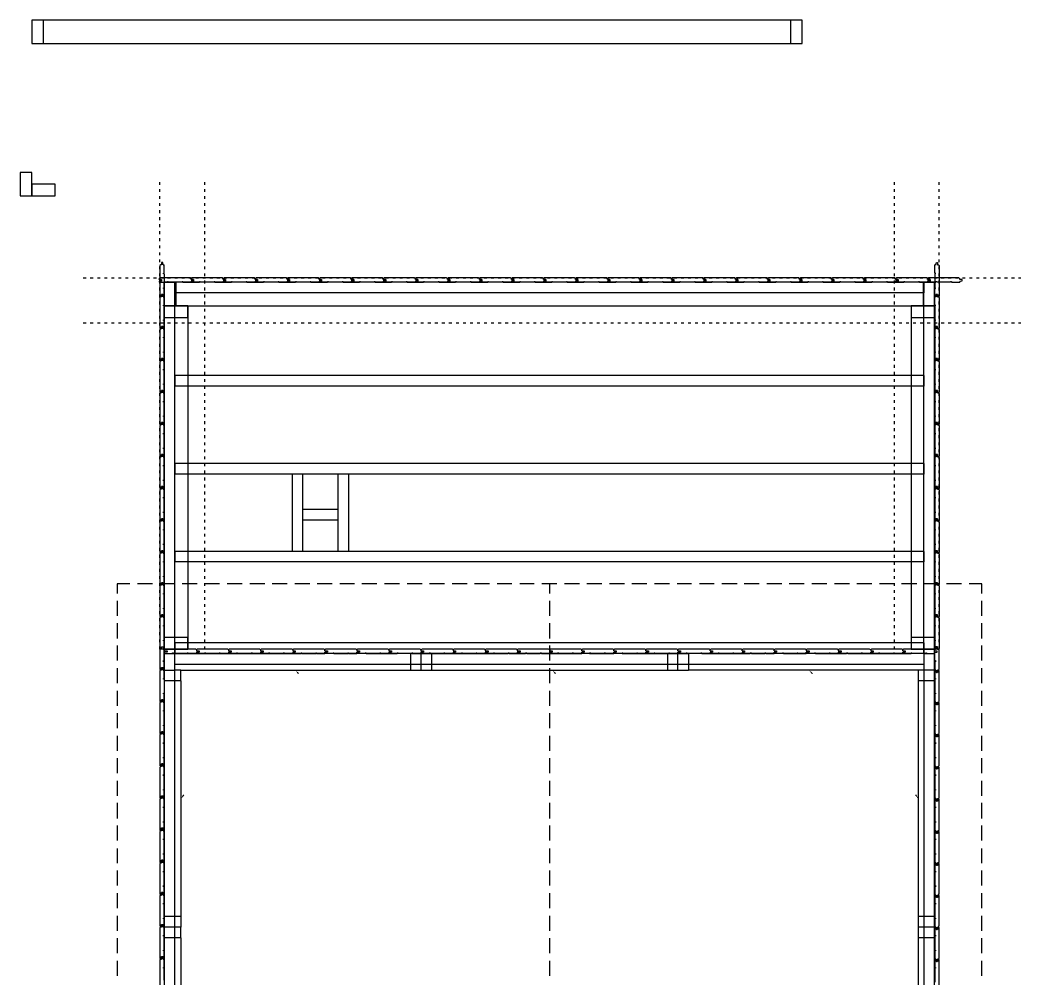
# Model space of a CAD drawing. Header units: millimetres. Extents: x -32864 to 44414, y -51818 to 3927.
# Drawn here: x -11250 to -6980, y -17239 to -13150 of the extents above; entities that cross this region are included whole.
import ezdxf

# ---------------------------------------------------------------- set-up
doc = ezdxf.new("R2010")
doc.units = ezdxf.units.MM
doc.header["$MEASUREMENT"] = 0
doc.linetypes.add('ACAD_ISO03W100', pattern=[30, 12, -18])
doc.layers.get('0').update_dxf_attribs({"true_color": 0xffffff})
for name, color, linetype, lineweight, true_color in [('elements', 4, 'Continuous', 25, 0x00ffff), ('Elements2', 54, 'Continuous', 25, 0x7f7f00), ('fundament', 5, 'Continuous', 25, 0x0000ff)]:
    doc.layers.add(name, color=color, linetype=linetype, lineweight=lineweight, true_color=true_color)

# ---------------------------------------------------------------- blocks, each defined once
blk = doc.blocks.new('UpperView')
at = {"layer": 'elements'}
for points in [[(770.6, 4714.8), (760.5, 4731.7), (775.7, 4718.2)], [(1866.7, 4714.8), (1856.6, 4731.7), (1871.8, 4718.2)], [(2962.8, 4714.8), (2951, 4731.7), (2967.8, 4718.2)], [(286.7, 4197.1), (271.5, 4183.7), (281.6, 4202.2)], [(3408, 4202.2), (3416.4, 4183.7), (3402.9, 4198.8)]]:
    blk.add_hatch(color=256, dxfattribs=at).paths.add_polyline_path(points)
for points in [[(54, 5099.3), (0, 5099.3), (0, 5058.8)], [(150.1, 5099.3), (86, 5099.3)], [(244.5, 5099.3), (182.1, 5099.3)], [(340.6, 5099.3), (276.5, 5099.3)], [(436.7, 5099.3), (372.7, 5099.3)], [(532.9, 5099.3), (468.8, 5099.3)], [(629, 5099.3), (564.9, 5099.3)], [(725.1, 5099.3), (661, 5099.3)], [(821.2, 5099.3), (757.1, 5099.3)], [(917.3, 5099.3), (853.3, 5099.3)], [(1011.8, 5099.3), (949.4, 5099.3)], [(1107.9, 5099.3), (1043.8, 5099.3)], [(1204, 5099.3), (1139.9, 5099.3)], [(1300.1, 5099.3), (1236, 5099.3)], [(1396.2, 5099.3), (1332.2, 5099.3)], [(1492.4, 5099.3), (1428.3, 5099.3)], [(1588.5, 5099.3), (1524.4, 5099.3)], [(1682.9, 5099.3), (1620.5, 5099.3)], [(1779, 5099.3), (1716.6, 5099.3)], [(1875.1, 5099.3), (1811.1, 5099.3)], [(1844.8, 5058.8), (1844.8, 5099.3)], [(1971.3, 5099.3), (1907.2, 5099.3)], [(2067.4, 5099.3), (2003.3, 5099.3)], [(2163.5, 5099.3), (2099.4, 5099.3)], [(2259.6, 5099.3), (2195.5, 5099.3)], [(2355.7, 5099.3), (2291.7, 5099.3)], [(2450.2, 5099.3), (2387.8, 5099.3)], [(2546.3, 5099.3), (2483.9, 5099.3)], [(2644.1, 5099.3), (2578.3, 5099.3)], [(2738.5, 5099.3), (2674.4, 5099.3)], [(2834.6, 5099.3), (2770.6, 5099.3)], [(2930.8, 5099.3), (2866.7, 5099.3)], [(3026.9, 5099.3), (2962.8, 5099.3)], [(3123, 5099.3), (3058.9, 5099.3)], [(3219.1, 5099.3), (3155, 5099.3)], [(3315.2, 5099.3), (3251.1, 5099.3)], [(3411.3, 5099.3), (3345.6, 5099.3)], [(3505.8, 5099.3), (3441.7, 5099.3)], [(3601.9, 5099.3), (3537.8, 5099.3)], [(3687.9, 5058.8), (3687.9, 5099.3), (3633.9, 5099.3)], [(0, 5026.8), (0, 4962.7)], [(1844.8, 4962.7), (1844.8, 5026.8)], [(3687.9, 4962.7), (3687.9, 5026.8)], [(0, 4932.4), (0, 4866.6)], [(1844.8, 4866.6), (1844.8, 4932.4)], [(3687.9, 4866.6), (3687.9, 4932.4)], [(0, 4836.2), (0, 4772.2)], [(1844.8, 4772.2), (1844.8, 4836.2)], [(3687.9, 4772.2), (3687.9, 4836.2)], [(200.7, 4817.7), (200.7, 4821.1), (182.1, 4821.1), (182.1, 4735.1), (185.5, 4731.7)], [(204, 4821.1), (200.7, 4817.7)], [(200.7, 4817.7), (200.7, 4772.2)], [(200.7, 4814.3), (212.5, 4814.3)], [(212.5, 4807.6), (200.7, 4807.6)], [(200.7, 4802.5), (239.5, 4802.5)], [(200.7, 4731.7), (200.7, 4802.5)], [(337.3, 4817.7), (333.9, 4821.1), (204, 4821.1)], [(212.5, 4814.3), (212.5, 4807.6)], [(236.1, 4802.5), (236.1, 4805.9), (239.5, 4805.9), (239.5, 4802.5), (246.2, 4802.5)], [(246.2, 4802.5), (337.3, 4802.5)], [(246.2, 4731.7), (246.2, 4802.5)], [(298.5, 4802.5), (298.5, 4805.9), (301.8, 4805.9), (301.8, 4802.5)], [(473.8, 4817.7), (470.5, 4821.1), (340.6, 4821.1), (337.3, 4817.7)], [(337.3, 4817.7), (337.3, 4814.3)], [(337.3, 4814.3), (349.1, 4814.3), (349.1, 4807.6), (337.3, 4807.6), (337.3, 4807.6), (347.4, 4807.6), (347.4, 4812.6), (337.3, 4814.3), (337.3, 4814.3)], [(337.3, 4807.6), (337.3, 4802.5), (372.7, 4802.5)], [(372.7, 4802.5), (372.7, 4805.9), (377.7, 4805.9), (377.7, 4802.5)], [(372.7, 4802.5), (438.4, 4802.5)], [(435.1, 4802.5), (435.1, 4805.9), (438.4, 4805.9), (438.4, 4802.5), (473.8, 4802.5)], [(610.4, 4817.7), (607.1, 4821.1), (477.2, 4821.1), (473.8, 4817.7)], [(473.8, 4817.7), (473.8, 4814.3)], [(473.8, 4814.3), (485.6, 4814.3), (485.6, 4807.6), (473.8, 4807.6), (473.8, 4807.6), (484, 4807.6), (484, 4812.6), (473.8, 4814.3), (473.8, 4814.3)], [(473.8, 4807.6), (473.8, 4802.5), (509.3, 4802.5)], [(509.3, 4802.5), (509.3, 4805.9), (512.6, 4805.9), (512.6, 4802.5)], [(509.3, 4802.5), (512.6, 4802.5), (519.4, 4802.5), (526.1, 4802.5), (531.2, 4802.5), (537.9, 4802.5), (544.7, 4802.5), (549.7, 4802.5), (556.5, 4802.5), (561.5, 4802.5), (568.3, 4802.5), (575, 4802.5), (580.1, 4802.5), (586.8, 4802.5), (593.6, 4802.5), (598.6, 4802.5), (605.4, 4802.5), (610.4, 4802.5), (617.2, 4802.5), (623.9, 4802.5), (629, 4802.5), (635.7, 4802.5), (642.5, 4802.5), (647.5, 4802.5), (654.3, 4802.5), (659.3, 4802.5), (666.1, 4802.5), (672.8, 4802.5), (677.9, 4802.5), (684.6, 4802.5), (691.4, 4802.5), (696.4, 4802.5), (703.2, 4802.5), (708.2, 4802.5), (713.3, 4802.5)], [(571.6, 4802.5), (571.6, 4805.9), (576.7, 4805.9), (576.7, 4802.5)], [(748.7, 4817.7), (745.3, 4821.1), (615.5, 4821.1), (610.4, 4817.7)], [(610.4, 4817.7), (610.4, 4814.3)], [(610.4, 4814.3), (622.2, 4814.3), (622.2, 4807.6), (610.4, 4807.6), (610.4, 4807.6), (622.2, 4807.6), (622.2, 4812.6), (610.4, 4814.3), (610.4, 4814.3)], [(610.4, 4807.6), (610.4, 4802.5)], [(645.8, 4802.5), (645.8, 4805.9), (650.9, 4805.9), (650.9, 4802.5)], [(708.2, 4802.5), (708.2, 4805.9), (713.3, 4805.9), (713.3, 4802.5), (748.7, 4802.5)], [(885.3, 4817.7), (881.9, 4821.1), (752.1, 4821.1), (748.7, 4817.7)], [(748.7, 4817.7), (748.7, 4814.3)], [(748.7, 4814.3), (758.8, 4814.3), (758.8, 4807.6), (748.7, 4807.6), (748.7, 4807.6), (758.8, 4807.6), (758.8, 4812.6), (748.7, 4814.3), (748.7, 4814.3)], [(748.7, 4807.6), (748.7, 4802.5), (784.1, 4802.5)], [(784.1, 4802.5), (784.1, 4805.9), (787.5, 4805.9), (787.5, 4802.5), (846.5, 4802.5)], [(787.5, 4802.5), (784.1, 4802.5)], [(846.5, 4802.5), (846.5, 4805.9), (849.9, 4805.9), (849.9, 4802.5), (885.3, 4802.5)], [(849.9, 4802.5), (846.5, 4802.5)], [(1021.9, 4817.7), (1018.5, 4821.1), (888.7, 4821.1), (885.3, 4817.7)], [(885.3, 4814.3), (885.3, 4817.7)], [(885.3, 4814.3), (897.1, 4814.3), (897.1, 4807.6), (885.3, 4807.6), (885.3, 4807.6), (895.4, 4807.6), (895.4, 4812.6), (885.3, 4814.3), (885.3, 4814.3)], [(920.7, 4802.5), (885.3, 4802.5), (885.3, 4807.6)], [(920.7, 4802.5), (920.7, 4805.9), (924.1, 4805.9), (924.1, 4802.5), (983.1, 4802.5)], [(924.1, 4802.5), (920.7, 4802.5)], [(983.1, 4802.5), (983.1, 4805.9), (986.5, 4805.9), (986.5, 4802.5), (1021.9, 4802.5)], [(986.5, 4802.5), (983.1, 4802.5)], [(1158.5, 4817.7), (1155.1, 4821.1), (1025.3, 4821.1), (1021.9, 4817.7)], [(1021.9, 4817.7), (1021.9, 4814.3)], [(1021.9, 4814.3), (1033.7, 4814.3), (1033.7, 4807.6), (1021.9, 4807.6), (1021.9, 4807.6), (1032, 4807.6), (1032, 4812.6), (1021.9, 4814.3), (1021.9, 4814.3)], [(1057.3, 4802.5), (1021.9, 4802.5), (1021.9, 4807.6)], [(1057.3, 4802.5), (1057.3, 4805.9), (1062.4, 4805.9), (1062.4, 4802.5), (1119.7, 4802.5)], [(1062.4, 4802.5), (1057.3, 4802.5)], [(1119.7, 4802.5), (1119.7, 4805.9), (1124.7, 4805.9), (1124.7, 4802.5)], [(1119.7, 4802.5), (1158.5, 4802.5)], [(1295.1, 4817.7), (1291.7, 4821.1), (1161.8, 4821.1), (1158.5, 4817.7)], [(1158.5, 4817.7), (1158.5, 4814.3)], [(1158.5, 4814.3), (1170.3, 4814.3), (1170.3, 4807.6), (1158.5, 4807.6), (1158.5, 4807.6), (1168.6, 4807.6), (1168.6, 4812.6), (1158.5, 4814.3), (1158.5, 4814.3)], [(1158.5, 4807.6), (1158.5, 4802.5), (1193.9, 4802.5)], [(1193.9, 4802.5), (1193.9, 4805.9), (1198.9, 4805.9), (1198.9, 4802.5)], [(1198.9, 4802.5), (1193.9, 4802.5)], [(1256.3, 4802.5), (1198.9, 4802.5)], [(1251.2, 4802.5), (1251.2, 4731.7), (1295.1, 4731.7)], [(1256.3, 4802.5), (1256.3, 4805.9), (1261.3, 4805.9), (1261.3, 4802.5)], [(1256.3, 4802.5), (1295.1, 4802.5)], [(1433.3, 4817.7), (1430, 4821.1), (1300.1, 4821.1), (1295.1, 4817.7)], [(1295.1, 4817.7), (1295.1, 4814.3)], [(1295.1, 4814.3), (1306.9, 4814.3), (1306.9, 4807.6), (1295.1, 4807.6), (1295.1, 4807.6), (1306.9, 4807.6), (1306.9, 4812.6), (1295.1, 4814.3), (1295.1, 4814.3)], [(1295.1, 4807.6), (1295.1, 4802.5)], [(1295.1, 4802.5), (1295.1, 4731.7), (1340.6, 4731.7)], [(1295.1, 4802.5), (1335.5, 4802.5)], [(1330.5, 4802.5), (1330.5, 4805.9), (1335.5, 4805.9), (1335.5, 4802.5), (1340.6, 4802.5)], [(1340.6, 4802.5), (1392.9, 4802.5), (1401.3, 4802.5), (1411.4, 4802.5), (1419.8, 4802.5), (1428.3, 4802.5), (1436.7, 4802.5), (1445.1, 4802.5), (1453.6, 4802.5), (1462, 4802.5), (1470.4, 4802.5), (1478.9, 4802.5), (1487.3, 4802.5), (1495.7, 4802.5), (1505.8, 4802.5), (1514.3, 4802.5), (1522.7, 4802.5), (1531.1, 4802.5), (1534.5, 4802.5)], [(1340.6, 4802.5), (1340.6, 4731.7), (2347.3, 4731.7)], [(1392.9, 4802.5), (1392.9, 4805.9), (1397.9, 4805.9), (1397.9, 4802.5)], [(1569.9, 4817.7), (1566.6, 4821.1), (1436.7, 4821.1), (1433.3, 4817.7)], [(1433.3, 4817.7), (1433.3, 4814.3)], [(1433.3, 4814.3), (1443.5, 4814.3), (1443.5, 4807.6), (1433.3, 4807.6), (1433.3, 4807.6), (1443.5, 4807.6), (1443.5, 4812.6), (1433.3, 4814.3), (1433.3, 4814.3)], [(1433.3, 4807.6), (1433.3, 4802.5)], [(1468.7, 4802.5), (1468.7, 4805.9), (1472.1, 4805.9), (1472.1, 4802.5)], [(1531.1, 4802.5), (1531.1, 4805.9), (1534.5, 4805.9), (1534.5, 4802.5), (1569.9, 4802.5)], [(1706.5, 4817.7), (1703.1, 4821.1), (1573.3, 4821.1), (1569.9, 4817.7)], [(1569.9, 4817.7), (1569.9, 4814.3)], [(1569.9, 4814.3), (1581.7, 4814.3), (1581.7, 4807.6), (1569.9, 4807.6), (1569.9, 4807.6), (1580, 4807.6), (1580, 4812.6), (1569.9, 4814.3), (1569.9, 4814.3)], [(1569.9, 4807.6), (1569.9, 4802.5)], [(1569.9, 4802.5), (1608.7, 4802.5)], [(1605.3, 4802.5), (1605.3, 4805.9), (1608.7, 4805.9), (1608.7, 4802.5), (1667.7, 4802.5)], [(1667.7, 4802.5), (1667.7, 4805.9), (1671.1, 4805.9), (1671.1, 4802.5), (1706.5, 4802.5)], [(1671.1, 4802.5), (1667.7, 4802.5)], [(1844.8, 4817.7), (1839.7, 4821.1), (1709.9, 4821.1), (1706.5, 4817.7)], [(1706.5, 4817.7), (1706.5, 4814.3)], [(1706.5, 4814.3), (1718.3, 4814.3), (1718.3, 4807.6), (1706.5, 4807.6), (1706.5, 4807.6), (1716.6, 4807.6), (1716.6, 4812.6), (1706.5, 4814.3), (1706.5, 4814.3)], [(1706.5, 4807.6), (1706.5, 4802.5), (1741.9, 4802.5)], [(1741.9, 4802.5), (1741.9, 4805.9), (1747, 4805.9), (1747, 4802.5), (1804.3, 4802.5)], [(1747, 4802.5), (1741.9, 4802.5)], [(1804.3, 4802.5), (1804.3, 4805.9), (1809.4, 4805.9), (1809.4, 4802.5), (1844.8, 4802.5)], [(1809.4, 4802.5), (1804.3, 4802.5)], [(1981.4, 4814.3), (1981.4, 4817.7), (1978, 4821.1), (1848.2, 4821.1), (1844.8, 4817.7)], [(1844.8, 4817.7), (1844.8, 4814.3)], [(1844.8, 4814.3), (1854.9, 4814.3), (1854.9, 4807.6), (1844.8, 4807.6), (1844.8, 4807.6), (1853.2, 4807.6), (1853.2, 4812.6), (1844.8, 4814.3), (1844.8, 4814.3)], [(1844.8, 4807.6), (1844.8, 4802.5)], [(1844.8, 4802.5), (1946, 4802.5)], [(1878.5, 4802.5), (1878.5, 4805.9), (1883.6, 4805.9), (1883.6, 4802.5)], [(1940.9, 4802.5), (1940.9, 4805.9), (1946, 4805.9), (1946, 4802.5), (1981.4, 4802.5)], [(2118, 4817.7), (2114.6, 4821.1), (1984.7, 4821.1), (1981.4, 4817.7)], [(1981.4, 4814.3), (1991.5, 4814.3), (1991.5, 4807.6), (1981.4, 4807.6), (1981.4, 4807.6), (1991.5, 4807.6), (1991.5, 4812.6), (1981.4, 4814.3), (1981.4, 4814.3)], [(2015.1, 4802.5), (1981.4, 4802.5), (1981.4, 4807.6)], [(2015.1, 4802.5), (2015.1, 4805.9), (2020.2, 4805.9), (2020.2, 4802.5)], [(2015.1, 4802.5), (2082.6, 4802.5)], [(2077.5, 4802.5), (2077.5, 4805.9), (2082.6, 4805.9), (2082.6, 4802.5), (2118, 4802.5)], [(2254.6, 4817.7), (2251.2, 4821.1), (2121.3, 4821.1), (2118, 4817.7)], [(2118, 4814.3), (2118, 4817.7)], [(2118, 4814.3), (2128.1, 4814.3), (2128.1, 4807.6), (2118, 4807.6), (2118, 4807.6), (2128.1, 4807.6), (2128.1, 4812.6), (2118, 4814.3), (2118, 4814.3)], [(2153.4, 4802.5), (2118, 4802.5), (2118, 4807.6)], [(2153.4, 4802.5), (2153.4, 4805.9), (2156.7, 4805.9), (2156.7, 4802.5)], [(2153.4, 4802.5), (2293.3, 4802.5)], [(2215.8, 4802.5), (2215.8, 4805.9), (2219.1, 4805.9), (2219.1, 4802.5)], [(2391.1, 4817.7), (2387.8, 4821.1), (2257.9, 4821.1), (2254.6, 4817.7)], [(2254.6, 4814.3), (2266.4, 4814.3), (2266.4, 4807.6), (2254.6, 4807.6), (2254.6, 4807.6), (2264.7, 4807.6), (2264.7, 4812.6), (2254.6, 4814.3), (2254.6, 4817.7)], [(2254.6, 4802.5), (2254.6, 4807.6)], [(2290, 4802.5), (2290, 4805.9), (2293.3, 4805.9), (2293.3, 4802.5), (2347.3, 4802.5)], [(2347.3, 4802.5), (2347.3, 4731.7), (2391.1, 4731.7)], [(2347.3, 4802.5), (2391.1, 4802.5)], [(2352.4, 4802.5), (2352.4, 4805.9), (2355.7, 4805.9), (2355.7, 4802.5)], [(2529.4, 4814.3), (2529.4, 4817.7), (2524.4, 4821.1), (2394.5, 4821.1), (2391.1, 4817.7)], [(2391.1, 4814.3), (2391.1, 4817.7)], [(2391.1, 4814.3), (2402.9, 4814.3), (2402.9, 4807.6), (2391.1, 4807.6), (2391.1, 4807.6), (2401.3, 4807.6), (2401.3, 4812.6), (2391.1, 4814.3), (2391.1, 4814.3)], [(2391.1, 4802.5), (2391.1, 4807.6)], [(2391.1, 4731.7), (2391.1, 4802.5), (2436.7, 4802.5)], [(2426.6, 4802.5), (2426.6, 4805.9), (2431.6, 4805.9), (2431.6, 4802.5)], [(2488.9, 4802.5), (2436.7, 4802.5)], [(2436.7, 4802.5), (2436.7, 4731.7)], [(2488.9, 4805.9), (2494, 4805.9), (2494, 4802.5), (2488.9, 4802.5), (2488.9, 4805.9)], [(2494, 4802.5), (2666, 4802.5)], [(2666, 4817.7), (2662.6, 4821.1), (2532.8, 4821.1), (2529.4, 4817.7)], [(2529.4, 4814.3), (2539.5, 4814.3), (2539.5, 4807.6), (2529.4, 4807.6), (2529.4, 4807.6), (2537.8, 4807.6), (2537.8, 4812.6), (2529.4, 4814.3), (2529.4, 4814.3)], [(2529.4, 4807.6), (2529.4, 4802.5)], [(2563.1, 4802.5), (2563.1, 4805.9), (2568.2, 4805.9), (2568.2, 4802.5)], [(2625.5, 4802.5), (2625.5, 4805.9), (2630.6, 4805.9), (2630.6, 4802.5)], [(2802.6, 4814.3), (2802.6, 4817.7), (2799.2, 4821.1), (2669.4, 4821.1), (2666, 4817.7)], [(2666, 4814.3), (2676.1, 4814.3), (2676.1, 4807.6), (2666, 4807.6), (2666, 4807.6), (2676.1, 4807.6), (2676.1, 4812.6), (2666, 4814.3), (2666, 4817.7)], [(2666, 4807.6), (2666, 4802.5), (2699.7, 4802.5)], [(2699.7, 4802.5), (2699.7, 4805.9), (2704.8, 4805.9), (2704.8, 4802.5), (2762.1, 4802.5)], [(2704.8, 4802.5), (2699.7, 4802.5)], [(2762.1, 4802.5), (2762.1, 4805.9), (2767.2, 4805.9), (2767.2, 4802.5), (2802.6, 4802.5)], [(2767.2, 4802.5), (2762.1, 4802.5)], [(2939.2, 4817.7), (2935.8, 4821.1), (2806, 4821.1), (2802.6, 4817.7)], [(2802.6, 4814.3), (2812.7, 4814.3), (2812.7, 4807.6), (2802.6, 4807.6), (2802.6, 4807.6), (2812.7, 4807.6), (2812.7, 4812.6), (2802.6, 4814.3), (2802.6, 4814.3)], [(2838, 4802.5), (2802.6, 4802.5), (2802.6, 4807.6)], [(2838, 4802.5), (2838, 4805.9), (2841.4, 4805.9), (2841.4, 4802.5), (2900.4, 4802.5)], [(2841.4, 4802.5), (2838, 4802.5)], [(2900.4, 4802.5), (2900.4, 4805.9), (2903.8, 4805.9), (2903.8, 4802.5)], [(2900.4, 4802.5), (2939.2, 4802.5)], [(3075.8, 4817.7), (3072.4, 4821.1), (2942.6, 4821.1), (2939.2, 4817.7)], [(2939.2, 4817.7), (2939.2, 4814.3)], [(2939.2, 4814.3), (2951, 4814.3), (2951, 4807.6), (2939.2, 4807.6), (2939.2, 4807.6), (2949.3, 4807.6), (2949.3, 4812.6), (2939.2, 4814.3), (2939.2, 4814.3)], [(2974.6, 4802.5), (2939.2, 4802.5), (2939.2, 4807.6)], [(2974.6, 4802.5), (2974.6, 4805.9), (2978, 4805.9), (2978, 4802.5), (3037, 4802.5)], [(2978, 4802.5), (2974.6, 4802.5)], [(3037, 4802.5), (3037, 4805.9), (3040.4, 4805.9), (3040.4, 4802.5)], [(3037, 4802.5), (3075.8, 4802.5)], [(3214, 4817.7), (3209, 4821.1), (3079.1, 4821.1), (3075.8, 4817.7)], [(3075.8, 4817.7), (3075.8, 4814.3)], [(3075.8, 4814.3), (3087.6, 4814.3), (3087.6, 4807.6), (3075.8, 4807.6), (3075.8, 4807.6), (3085.9, 4807.6), (3085.9, 4812.6), (3075.8, 4814.3), (3075.8, 4814.3)], [(3075.8, 4807.6), (3075.8, 4802.5), (3111.2, 4802.5)], [(3111.2, 4802.5), (3111.2, 4805.9), (3116.2, 4805.9), (3116.2, 4802.5), (3173.6, 4802.5)], [(3116.2, 4802.5), (3111.2, 4802.5)], [(3173.6, 4802.5), (3173.6, 4805.9), (3178.6, 4805.9), (3178.6, 4802.5)], [(3173.6, 4802.5), (3178.6, 4802.5), (3183.7, 4802.5), (3188.8, 4802.5), (3193.8, 4802.5), (3198.9, 4802.5), (3205.6, 4802.5), (3210.7, 4802.5), (3215.7, 4802.5), (3220.8, 4802.5), (3225.8, 4802.5), (3232.6, 4802.5), (3237.7, 4802.5), (3242.7, 4802.5), (3247.8, 4802.5), (3252.8, 4802.5), (3259.6, 4802.5), (3264.6, 4802.5), (3269.7, 4802.5), (3274.8, 4802.5), (3279.8, 4802.5), (3286.6, 4802.5), (3291.6, 4802.5), (3296.7, 4802.5), (3301.7, 4802.5), (3306.8, 4802.5), (3313.5, 4802.5), (3318.6, 4802.5), (3323.7, 4802.5), (3328.7, 4802.5), (3333.8, 4802.5), (3340.5, 4802.5), (3345.6, 4802.5), (3350.6, 4802.5), (3386, 4802.5)], [(3350.6, 4817.7), (3347.3, 4821.1), (3217.4, 4821.1), (3214, 4817.7)], [(3214, 4817.7), (3214, 4814.3)], [(3214, 4814.3), (3224.2, 4814.3), (3224.2, 4807.6), (3214, 4807.6), (3214, 4807.6), (3222.5, 4807.6), (3222.5, 4812.6), (3214, 4814.3), (3214, 4814.3)], [(3214, 4802.5), (3214, 4807.6)], [(3247.8, 4802.5), (3247.8, 4805.9), (3252.8, 4805.9), (3252.8, 4802.5)], [(3311.8, 4802.5), (3311.8, 4805.9), (3315.2, 4805.9), (3315.2, 4802.5)], [(3487.2, 4817.7), (3483.8, 4821.1), (3354, 4821.1), (3350.6, 4817.7)], [(3350.6, 4814.3), (3350.6, 4817.7)], [(3350.6, 4814.3), (3360.8, 4814.3), (3360.8, 4807.6), (3350.6, 4807.6), (3350.6, 4807.6), (3360.8, 4807.6), (3360.8, 4812.6), (3350.6, 4814.3), (3350.6, 4814.3)], [(3350.6, 4802.5), (3350.6, 4807.6)], [(3386, 4805.9), (3389.4, 4805.9), (3389.4, 4802.5), (3386, 4802.5), (3386, 4805.9)], [(3448.4, 4802.5), (3389.4, 4802.5)], [(3441.7, 4731.7), (3441.7, 4802.5)], [(3448.4, 4802.5), (3448.4, 4805.9), (3451.8, 4805.9), (3451.8, 4802.5), (3487.2, 4802.5)], [(3451.8, 4802.5), (3448.4, 4802.5)], [(3502.4, 4731.7), (3505.8, 4735.1), (3505.8, 4821.1), (3487.2, 4821.1), (3487.2, 4817.7)], [(3487.2, 4772.2), (3487.2, 4817.7)], [(3487.2, 4807.6), (3497.3, 4807.6), (3497.3, 4812.6), (3487.2, 4814.3)], [(0, 4740.1), (0, 4676)], [(188.9, 4731.7), (188.9, 4743.5), (195.6, 4743.5), (195.6, 4731.7)], [(195.6, 4731.7), (193.9, 4741.8), (188.9, 4741.8), (188.9, 4731.7), (188.9, 4731.7)], [(200.7, 4767.1), (197.3, 4767.1), (197.3, 4772.2), (200.7, 4772.2)], [(200.7, 4731.7), (200.7, 4767.1)], [(1844.8, 4676), (1844.8, 4740.1)], [(3487.2, 4772.2), (3490.6, 4772.2), (3490.6, 4767.1), (3487.2, 4767.1)], [(3487.2, 4767.1), (3487.2, 4772.2)], [(3487.2, 4767.1), (3487.2, 4731.7)], [(3687.9, 4676), (3687.9, 4740.1)], [(185.5, 4731.7), (182.1, 4728.3), (182.1, 4598.5), (185.5, 4595.1), (182.1, 4591.7), (182.1, 4461.9), (185.5, 4458.5), (182.1, 4455.1), (182.1, 4325.3), (185.5, 4320.2), (182.1, 4316.9), (182.1, 4187), (185.5, 4183.7), (182.1, 4180.3), (182.1, 4050.4), (185.5, 4047.1), (182.1, 4043.7), (182.1, 3913.9), (185.5, 3910.5), (182.1, 3907.1), (182.1, 3777.3), (185.5, 3772.2), (182.1, 3770.5), (182.1, 3640.7), (185.5, 3635.6)], [(188.9, 4731.7), (185.5, 4731.7)], [(195.6, 4731.7), (200.7, 4731.7)], [(200.7, 4696.3), (200.7, 4731.7)], [(200.7, 4731.7), (246.2, 4731.7)], [(271.5, 4731.7), (246.2, 4731.7)], [(271.5, 4686.2), (271.5, 4731.7)], [(271.5, 4731.7), (1251.2, 4731.7)], [(2391.1, 4731.7), (2436.7, 4731.7)], [(3441.7, 4731.7), (2436.7, 4731.7)], [(3416.4, 4731.7), (3416.4, 4686.2)], [(3487.2, 4731.7), (3441.7, 4731.7)], [(3492.3, 4731.7), (3487.2, 4731.7)], [(3487.2, 4731.7), (3487.2, 4692.9)], [(3492.3, 4731.7), (3492.3, 4731.7), (3494, 4721.6), (3497.3, 4721.6), (3499, 4731.7)], [(3499, 4731.7), (3499, 4721.6), (3494, 4721.6), (3492.3, 4731.7)], [(3502.4, 4731.7), (3499, 4731.7)], [(3502.4, 3635.6), (3505.8, 3640.7), (3505.8, 3770.5), (3502.4, 3772.2), (3505.8, 3777.3), (3505.8, 3907.1), (3502.4, 3910.5), (3505.8, 3913.9), (3505.8, 4043.7), (3502.4, 4047.1), (3505.8, 4050.4), (3505.8, 4180.3), (3502.4, 4183.7), (3505.8, 4187), (3505.8, 4316.9), (3502.4, 4320.2), (3505.8, 4325.3), (3505.8, 4455.1), (3502.4, 4458.5), (3505.8, 4461.9), (3505.8, 4591.7), (3502.4, 4595.1), (3505.8, 4598.5), (3505.8, 4728.3), (3502.4, 4731.7)], [(200.7, 4692.9), (197.3, 4692.9), (197.3, 4696.3), (200.7, 4696.3)], [(200.7, 4696.3), (200.7, 4692.9)], [(200.7, 4692.9), (200.7, 4633.9)], [(271.5, 4686.2), (200.7, 4686.2)], [(271.5, 4686.2), (271.5, 3635.6)], [(3487.2, 4686.2), (3416.4, 4686.2), (3416.4, 3681.1)], [(3487.2, 4696.3), (3490.6, 4696.3), (3490.6, 4692.9), (3487.2, 4692.9)], [(3487.2, 4692.9), (3487.2, 4686.2), (3487.2, 4672.7), (3487.2, 4659.2), (3487.2, 4645.7), (3487.2, 4632.2), (3487.2, 4618.7), (3487.2, 4605.2), (3487.2, 4590), (3487.2, 4576.6), (3487.2, 4563.1), (3487.2, 4549.6), (3487.2, 4536.1), (3487.2, 4522.6), (3487.2, 4509.1), (3487.2, 4495.6), (3487.2, 4482.1), (3487.2, 4468.6), (3487.2, 4453.5), (3487.2, 4440), (3487.2, 4426.5), (3487.2, 4413), (3487.2, 4399.5), (3487.2, 4386), (3487.2, 4372.5), (3487.2, 4359), (3487.2, 4345.5), (3487.2, 4332), (3487.2, 4316.9), (3487.2, 4303.4), (3487.2, 4289.9), (3487.2, 4276.4), (3487.2, 4262.9), (3487.2, 4249.4), (3487.2, 4235.9), (3487.2, 4222.4), (3487.2, 4208.9), (3487.2, 4195.5), (3487.2, 4180.3), (3487.2, 4166.8), (3487.2, 4153.3), (3487.2, 4139.8), (3487.2, 4126.3), (3487.2, 4112.8), (3487.2, 4099.3), (3487.2, 4085.9), (3487.2, 4072.4), (3487.2, 4058.9), (3487.2, 4043.7), (3487.2, 4030.2), (3487.2, 4016.7), (3487.2, 4003.2), (3487.2, 3989.7), (3487.2, 3976.2), (3487.2, 3962.8), (3487.2, 3949.3), (3487.2, 3935.8), (3487.2, 3922.3), (3487.2, 3907.1), (3487.2, 3893.6), (3487.2, 3880.1), (3487.2, 3866.6), (3487.2, 3853.1), (3487.2, 3839.7), (3487.2, 3826.2), (3487.2, 3812.7), (3487.2, 3807.6)], [(0, 4644), (0, 4579.9)], [(200.7, 4630.5), (197.3, 4630.5), (197.3, 4633.9), (200.7, 4633.9)], [(200.7, 4556.3), (200.7, 4633.9)], [(1844.8, 4579.9), (1844.8, 4644)], [(3487.2, 4633.9), (3490.6, 4633.9), (3490.6, 4630.5), (3487.2, 4630.5)], [(3687.9, 4579.9), (3687.9, 4644)], [(188.9, 4595.1), (185.5, 4595.1)], [(195.6, 4595.1), (193.9, 4605.2), (188.9, 4605.2), (188.9, 4595.1), (188.9, 4595.1)], [(188.9, 4595.1), (188.9, 4605.2), (195.6, 4605.2), (195.6, 4595.1)], [(195.6, 4595.1), (200.7, 4595.1)], [(3492.3, 4595.1), (3487.2, 4595.1)], [(3492.3, 4595.1), (3492.3, 4595.1), (3494, 4585), (3497.3, 4585), (3499, 4595.1)], [(3499, 4595.1), (3499, 4583.3), (3494, 4583.3), (3492.3, 4595.1)], [(3499, 4595.1), (3502.4, 4595.1)], [(0, 4547.9), (0, 4483.8)], [(200.7, 4556.3), (197.3, 4556.3), (197.3, 4559.7), (200.7, 4559.7)], [(200.7, 4497.3), (200.7, 4556.3)], [(1844.8, 4483.8), (1844.8, 4547.9)], [(3487.2, 4559.7), (3490.6, 4559.7), (3490.6, 4556.3), (3487.2, 4556.3)], [(3687.9, 4483.8), (3687.9, 4547.9)], [(200.7, 4493.9), (197.3, 4493.9), (197.3, 4497.3), (200.7, 4497.3)], [(200.7, 4418), (200.7, 4497.3)], [(3487.2, 4497.3), (3490.6, 4497.3), (3490.6, 4493.9), (3487.2, 4493.9)], [(0, 4451.8), (0, 4387.7)], [(188.9, 4458.5), (185.5, 4458.5)], [(195.6, 4458.5), (193.9, 4468.6), (188.9, 4468.6), (188.9, 4458.5), (188.9, 4458.5)], [(188.9, 4458.5), (188.9, 4468.6), (195.6, 4468.6), (195.6, 4458.5)], [(195.6, 4458.5), (200.7, 4458.5)], [(1844.8, 4387.7), (1844.8, 4451.8)], [(3492.3, 4458.5), (3487.2, 4458.5)], [(3492.3, 4458.5), (3492.3, 4458.5), (3494, 4448.4), (3497.3, 4448.4), (3499, 4458.5)], [(3499, 4458.5), (3499, 4446.7), (3494, 4446.7), (3492.3, 4458.5)], [(3499, 4458.5), (3502.4, 4458.5)], [(3687.9, 4387.7), (3687.9, 4451.8)], [(200.7, 4418), (197.3, 4418), (197.3, 4423.1), (200.7, 4423.1)], [(200.7, 4360.7), (200.7, 4418)], [(3487.2, 4423.1), (3490.6, 4423.1), (3490.6, 4418), (3487.2, 4418)], [(0, 4355.7), (0, 4291.6)], [(200.7, 4355.7), (197.3, 4355.7), (197.3, 4360.7), (200.7, 4360.7)], [(200.7, 4281.5), (200.7, 4360.7)], [(1844.8, 4291.6), (1844.8, 4355.7)], [(3487.2, 4360.7), (3490.6, 4360.7), (3490.6, 4355.7), (3487.2, 4355.7)], [(3687.9, 4291.6), (3687.9, 4355.7)], [(188.9, 4320.2), (185.5, 4320.2)], [(195.6, 4320.2), (193.9, 4332), (188.9, 4332), (188.9, 4320.2), (188.9, 4320.2)], [(188.9, 4320.2), (188.9, 4332), (195.6, 4332), (195.6, 4320.2)], [(195.6, 4320.2), (200.7, 4320.2)], [(3492.3, 4320.2), (3487.2, 4320.2)], [(3492.3, 4320.2), (3492.3, 4320.2), (3494, 4310.1), (3497.3, 4310.1), (3499, 4320.2)], [(3499, 4320.2), (3499, 4310.1), (3494, 4310.1), (3492.3, 4320.2)], [(3499, 4320.2), (3502.4, 4320.2)], [(200.7, 4281.5), (197.3, 4281.5), (197.3, 4286.5), (200.7, 4286.5)], [(200.7, 4222.4), (200.7, 4281.5)], [(3487.2, 4286.5), (3490.6, 4286.5), (3490.6, 4281.5), (3487.2, 4281.5)], [(0, 4259.5), (0, 4195.5)], [(1844.8, 4195.5), (1844.8, 4259.5)], [(3687.9, 4195.5), (3687.9, 4259.5)], [(188.9, 4183.7), (188.9, 4195.5), (195.6, 4195.5), (195.6, 4183.7)], [(195.6, 4183.7), (193.9, 4193.8), (188.9, 4193.8), (188.9, 4183.7), (188.9, 4183.7)], [(200.7, 4219.1), (197.3, 4219.1), (197.3, 4222.4), (200.7, 4222.4)], [(200.7, 4144.9), (200.7, 4222.4)], [(3487.2, 4222.4), (3490.6, 4222.4), (3490.6, 4219.1), (3487.2, 4219.1)], [(0, 4165.1), (0, 4099.3)], [(188.9, 4183.7), (185.5, 4183.7)], [(195.6, 4183.7), (200.7, 4183.7)], [(200.7, 4144.9), (197.3, 4144.9), (197.3, 4148.2), (200.7, 4148.2)], [(200.7, 4085.9), (200.7, 4144.9)], [(1844.8, 4099.3), (1844.8, 4165.1)], [(3492.3, 4183.7), (3487.2, 4183.7)], [(3487.2, 4148.2), (3490.6, 4148.2), (3490.6, 4144.9), (3487.2, 4144.9)], [(3492.3, 4183.7), (3492.3, 4183.7), (3494, 4173.5), (3497.3, 4173.5), (3499, 4183.7)], [(3499, 4183.7), (3499, 4173.5), (3494, 4173.5), (3492.3, 4183.7)], [(3499, 4183.7), (3502.4, 4183.7)], [(3687.9, 4099.3), (3687.9, 4165.1)], [(0, 4069), (0, 4004.9)], [(188.9, 4047.1), (188.9, 4058.9), (195.6, 4058.9), (195.6, 4047.1)], [(195.6, 4047.1), (193.9, 4057.2), (188.9, 4057.2), (188.9, 4047.1), (188.9, 4047.1)], [(200.7, 4082.5), (197.3, 4082.5), (197.3, 4085.9), (200.7, 4085.9)], [(200.7, 3681.1), (200.7, 3733.4), (200.7, 3740.2), (200.7, 3745.2), (200.7, 3750.3), (200.7, 3755.3), (200.7, 3760.4), (200.7, 3767.1), (200.7, 3772.2), (200.7, 3777.3), (200.7, 3782.3), (200.7, 3789.1), (200.7, 3794.1), (200.7, 3799.2), (200.7, 3804.2), (200.7, 3811), (200.7, 3816), (200.7, 3821.1), (200.7, 3826.2), (200.7, 3831.2), (200.7, 3838), (200.7, 3843), (200.7, 3848.1), (200.7, 3853.1), (200.7, 3859.9), (200.7, 3864.9), (200.7, 3870), (200.7, 3875.1), (200.7, 3881.8), (200.7, 3886.9), (200.7, 3891.9), (200.7, 3897), (200.7, 3902), (200.7, 3908.8), (200.7, 3913.9), (200.7, 3918.9), (200.7, 3924), (200.7, 3930.7), (200.7, 3935.8), (200.7, 3940.8), (200.7, 3945.9), (200.7, 3950.9), (200.7, 3957.7), (200.7, 3962.8), (200.7, 3967.8), (200.7, 3972.9), (200.7, 3979.6), (200.7, 3984.7), (200.7, 3989.7), (200.7, 3994.8), (200.7, 4001.5), (200.7, 4006.6), (200.7, 4011.7), (200.7, 4016.7), (200.7, 4021.8), (200.7, 4028.5), (200.7, 4033.6), (200.7, 4038.6), (200.7, 4043.7), (200.7, 4050.4), (200.7, 4055.5), (200.7, 4060.6), (200.7, 4065.6), (200.7, 4072.4), (200.7, 4077.4), (200.7, 4082.5), (200.7, 4085.9)], [(1844.8, 4004.9), (1844.8, 4069)], [(3487.2, 4085.9), (3490.6, 4085.9), (3490.6, 4082.5), (3487.2, 4082.5)], [(3687.9, 4004.9), (3687.9, 4069)], [(188.9, 4047.1), (185.5, 4047.1)], [(195.6, 4047.1), (200.7, 4047.1)], [(3492.3, 4047.1), (3487.2, 4047.1)], [(3492.3, 4047.1), (3492.3, 4047.1), (3494, 4036.9), (3497.3, 4036.9), (3499, 4047.1)], [(3499, 4047.1), (3499, 4035.3), (3494, 4035.3), (3492.3, 4047.1)], [(3499, 4047.1), (3502.4, 4047.1)], [(0, 3971.2), (0, 3908.8)], [(200.7, 4008.3), (197.3, 4008.3), (197.3, 4011.7), (200.7, 4011.7)], [(1844.8, 3908.8), (1844.8, 3971.2)], [(3487.2, 4011.7), (3490.6, 4011.7), (3490.6, 4008.3), (3487.2, 4008.3)], [(3687.9, 3908.8), (3687.9, 3971.2)], [(200.7, 3945.9), (197.3, 3945.9), (197.3, 3949.3), (200.7, 3949.3)], [(3487.2, 3949.3), (3490.6, 3949.3), (3490.6, 3945.9), (3487.2, 3945.9)], [(185.5, 3910.5), (188.9, 3910.5)], [(195.6, 3910.5), (193.9, 3920.6), (188.9, 3920.6), (188.9, 3910.5), (188.9, 3910.5)], [(188.9, 3910.5), (188.9, 3920.6), (195.6, 3920.6), (195.6, 3910.5)], [(200.7, 3910.5), (195.6, 3910.5)], [(3492.3, 3910.5), (3487.2, 3910.5)], [(3492.3, 3910.5), (3492.3, 3910.5), (3494, 3900.4), (3497.3, 3900.4), (3499, 3910.5)], [(3499, 3910.5), (3499, 3898.7), (3494, 3898.7), (3492.3, 3910.5)], [(3502.4, 3910.5), (3499, 3910.5)], [(0, 3876.8), (0, 3812.7)], [(200.7, 3870), (197.3, 3870), (197.3, 3875.1), (200.7, 3875.1)], [(1844.8, 3812.7), (1844.8, 3876.8)], [(3487.2, 3875.1), (3490.6, 3875.1), (3490.6, 3870), (3487.2, 3870)], [(3687.9, 3812.7), (3687.9, 3876.8)], [(200.7, 3807.6), (197.3, 3807.6), (197.3, 3812.7), (200.7, 3812.7)], [(3487.2, 3812.7), (3490.6, 3812.7), (3490.6, 3807.6), (3487.2, 3807.6)], [(3487.2, 3807.6), (3487.2, 3772.2)], [(0, 3780.6), (0, 3716.6)], [(185.5, 3772.2), (188.9, 3772.2)], [(195.6, 3772.2), (193.9, 3784), (188.9, 3784), (188.9, 3772.2), (188.9, 3772.2)], [(188.9, 3772.2), (188.9, 3784), (195.6, 3784), (195.6, 3772.2)], [(195.6, 3772.2), (200.7, 3772.2)], [(1844.8, 3716.6), (1844.8, 3780.6)], [(3492.3, 3772.2), (3487.2, 3772.2)], [(3487.2, 3772.2), (3487.2, 3738.5)], [(3492.3, 3772.2), (3492.3, 3772.2), (3494, 3763.8), (3497.3, 3763.8), (3499, 3772.2)], [(3499, 3772.2), (3499, 3762.1), (3494, 3762.1), (3492.3, 3772.2)], [(3499, 3772.2), (3502.4, 3772.2)], [(3687.9, 3716.6), (3687.9, 3780.6)], [(200.7, 3733.4), (197.3, 3733.4), (197.3, 3738.5), (200.7, 3738.5)], [(3487.2, 3738.5), (3490.6, 3738.5), (3490.6, 3733.4), (3487.2, 3733.4)], [(3487.2, 3738.5), (3487.2, 3681.1)], [(0, 3684.5), (0, 3620.4)], [(200.7, 3671), (197.3, 3671), (197.3, 3674.4), (200.7, 3674.4)], [(271.5, 3681.1), (200.7, 3681.1)], [(200.7, 3671), (200.7, 3681.1)], [(1844.8, 3620.4), (1844.8, 3684.5)], [(3487.2, 3681.1), (3416.4, 3681.1), (3416.4, 3635.6)], [(3487.2, 3681.1), (3487.2, 3674.4)], [(3487.2, 3674.4), (3490.6, 3674.4), (3490.6, 3671), (3487.2, 3671)], [(3487.2, 3674.4), (3487.2, 3635.6)], [(3687.9, 3620.4), (3687.9, 3684.5)], [(185.5, 3635.6), (182.1, 3632.2), (182.1, 3502.4), (185.5, 3499), (182.1, 3495.7), (182.1, 3365.8)], [(188.9, 3635.6), (185.5, 3635.6)], [(188.9, 3635.6), (188.9, 3647.4), (195.6, 3647.4), (195.6, 3635.6)], [(195.6, 3635.6), (193.9, 3645.7), (188.9, 3645.7), (188.9, 3635.6), (188.9, 3635.6)], [(200.7, 3635.6), (195.6, 3635.6)], [(200.7, 3635.6), (200.7, 3671)], [(271.5, 3635.6), (200.7, 3635.6)], [(200.7, 3590.1), (200.7, 3635.6)], [(271.5, 3590.1), (271.5, 3635.6)], [(3487.2, 3635.6), (3416.4, 3635.6), (3416.4, 3590.1)], [(3492.3, 3635.6), (3487.2, 3635.6)], [(3487.2, 3635.6), (3487.2, 3601.9)], [(3492.3, 3635.6), (3492.3, 3635.6), (3494, 3625.5), (3497.3, 3625.5), (3499, 3635.6)], [(3499, 3635.6), (3499, 3625.5), (3494, 3625.5), (3492.3, 3635.6)], [(3499, 3635.6), (3502.4, 3635.6)], [(3505.8, 3365.8), (3505.8, 3495.7), (3502.4, 3499), (3505.8, 3502.4), (3505.8, 3632.2), (3502.4, 3635.6)], [(0, 3588.4), (0, 3524.3)], [(200.7, 3596.8), (197.3, 3596.8), (197.3, 3601.9), (200.7, 3601.9)], [(271.5, 3590.1), (200.7, 3590.1)], [(200.7, 3409.7), (200.7, 3414.7), (200.7, 3421.5), (200.7, 3428.2), (200.7, 3434.9), (200.7, 3441.7), (200.7, 3448.4), (200.7, 3453.5), (200.7, 3460.2), (200.7, 3467), (200.7, 3473.7), (200.7, 3480.5), (200.7, 3487.2), (200.7, 3494), (200.7, 3499), (200.7, 3505.8), (200.7, 3512.5), (200.7, 3519.3), (200.7, 3526), (200.7, 3532.8), (200.7, 3537.8), (200.7, 3590.1)], [(271.5, 3590.1), (271.5, 2541.2)], [(1844.8, 3524.3), (1844.8, 3588.4)], [(3487.2, 3590.1), (3416.4, 3590.1), (3416.4, 2585.1)], [(3487.2, 3601.9), (3490.6, 3601.9), (3490.6, 3596.8), (3487.2, 3596.8)], [(3487.2, 3601.9), (3487.2, 3590.1)], [(3487.2, 3590.1), (3487.2, 3460.2)], [(3687.9, 3524.3), (3687.9, 3588.4)], [(188.9, 3499), (188.9, 3510.8), (195.6, 3510.8), (195.6, 3499)], [(195.6, 3499), (193.9, 3509.1), (188.9, 3509.1), (188.9, 3499), (188.9, 3499)], [(200.7, 3534.4), (197.3, 3534.4), (197.3, 3537.8), (200.7, 3537.8)], [(3487.2, 3537.8), (3490.6, 3537.8), (3490.6, 3534.4), (3487.2, 3534.4)], [(0, 3492.3), (0, 3428.2)], [(185.5, 3499), (188.9, 3499)], [(195.6, 3499), (200.7, 3499)], [(200.7, 3460.2), (197.3, 3460.2), (197.3, 3463.6), (200.7, 3463.6)], [(1844.8, 3428.2), (1844.8, 3492.3)], [(3492.3, 3499), (3487.2, 3499)], [(3487.2, 3463.6), (3490.6, 3463.6), (3490.6, 3460.2), (3487.2, 3460.2)], [(3487.2, 3460.2), (3487.2, 3401.2)], [(3492.3, 3499), (3492.3, 3499), (3494, 3488.9), (3497.3, 3488.9), (3499, 3499)], [(3499, 3499), (3499, 3488.9), (3494, 3488.9), (3492.3, 3499)], [(3502.4, 3499), (3499, 3499)], [(3687.9, 3428.2), (3687.9, 3492.3)]]:
    blk.add_lwpolyline(points, dxfattribs=at)
blk = doc.blocks.new('OuterPlate')
at = {"layer": 'elements'}
for p, q in [((-15.2, 136.6), (-18.5, 133.2)), ((-18.5, 133.2), (-18.5, 3.4)), ((-18.5, 3.4), (-15.2, 0)), ((0, 0), (0, 35.4))]:
    blk.add_line(p, q, dxfattribs=at)
for points in [[(-11.8, 136.6), (-15.2, 136.6)], [(-5.1, 136.6), (-6.7, 146.7), (-11.8, 146.7), (-11.8, 136.6), (-11.8, 136.6)], [(-5.1, 136.6), (0, 136.6)], [(0, 101.2), (0, 136.6)], [(0, 97.8), (-3.4, 97.8), (-3.4, 101.2), (0, 101.2)], [(0, 97.8), (0, 38.8)], [(-11.8, 0), (-15.2, 0)], [(-11.8, 0), (-11.8, 10.1), (-5.1, 10.1), (-5.1, 0)], [(-5.1, 0), (0, 0)], [(0, 35.4), (-3.4, 35.4), (-3.4, 38.8), (0, 38.8)]]:
    blk.add_lwpolyline(points, dxfattribs=at)
blk = doc.blocks.new('OuterPlatesWall')
for p in [(0, 956.1195), (0, 819.531), (0, 682.9425), (0, 546.354), (0, 409.7655), (0, 273.177), (0, 136.5885), (0, 0)]:
    blk.add_blockref('OuterPlate', p)
blk = doc.blocks.new('OuterPlatesWalls')
for name, p in [('OuterPlate', (-3305.1, 1502.5)), ('OuterPlate', (-3305.1, 1365.9)), ('OuterPlate', (-3305.1, 1229.3)), ('OuterPlate', (-3305.1, 1092.7)), ('OuterPlatesWall', (-3305.1, 0))]:
    blk.add_blockref(name, p)
at = {"yscale": -1, "rotation": 180}
for name, p in [('OuterPlate', (-18.5, 1502.5)), ('OuterPlate', (-18.5, 1365.9)), ('OuterPlate', (-18.5, 1229.3)), ('OuterPlate', (-18.5, 1092.7)), ('OuterPlatesWall', (-18.5, 0))]:
    blk.add_blockref(name, p, dxfattribs=at)
at = {"rotation": 270}
for name, p in [('OuterPlatesWall', (-3327, 1564.7)), ('OuterPlatesWall', (-2234.3, 1564.7)), ('OuterPlatesWall', (-1141.6, 1564.7)), ('OuterPlate', (-48.9, 1564.7))]:
    blk.add_blockref(name, p, dxfattribs=at)
blk = doc.blocks.new('Fund_Side')
at = {"layer": 'fundament'}
for p, q in [((0, 0), (0, 1583)), ((0, 1583), (45, 1583)), ((45, 0), (45, 1583)), ((0, 0), (45, 0))]:
    blk.add_line(p, q, dxfattribs=at)
blk = doc.blocks.new('Fund_Width')
at = {"layer": 'fundament'}
for p, q in [((3195, 45), (0, 45)), ((0, 45), (0, 0)), ((3195, 45), (3195, 0)), ((3195, 0), (0, 0))]:
    blk.add_line(p, q, dxfattribs=at)
blk = doc.blocks.new('Fund_Frame')
for name, p in [('Fund_Side', (0, 0)), ('Fund_Width', (45, 1538)), ('Fund_Side', (3240, 0)), ('Fund_Width', (45, 1140.5)), ('Fund_Width', (45, 765.5)), ('Fund_Width', (45, 390.5)), ('Fund_Width', (45, 0))]:
    blk.add_blockref(name, p)
blk = doc.blocks.new('Fund_With_Sink')
at = {"layer": 'fundament'}
for p, q in [((545, 765.5), (545, 435.5)), ((590, 765.5), (590, 435.5)), ((740, 765.5), (740, 435.5)), ((785, 765.5), (785, 435.5)), ((590, 615.5), (740, 615.5)), ((590, 570.5), (740, 570.5))]:
    blk.add_line(p, q, dxfattribs=at)
blk.add_blockref('Fund_Frame', (0, 0), dxfattribs=at)
blk = doc.blocks.new('VerticalBeamUpperView')
at = {"layer": 'Elements2'}
for p, q in [((100, 50), (0, 50)), ((0, 50), (0, 0)), ((100, 0), (100, 50)), ((0, 0), (100, 0))]:
    blk.add_line(p, q, dxfattribs=at)
blk = doc.blocks.new('SideWallUpperView')
at = {"layer": 'Elements2'}
for p, q in [((100, 1464.5), (100, 0)), ((0, 1414.5), (0, 0))]:
    blk.add_line(p, q, dxfattribs=at)
for p in [(0, 1414.5), (0, 0)]:
    blk.add_blockref('VerticalBeamUpperView', p, dxfattribs=at)
blk = doc.blocks.new('BackWallUpperView')
at = {"layer": 'Elements2'}
for p, q in [((3236.6, 100), (50, 100)), ((50, 0), (3236.6, 0))]:
    blk.add_line(p, q, dxfattribs=at)
at = {"layer": 'Elements2', "rotation": 90}
for p in [(50, 0), (3286.6, 0)]:
    blk.add_blockref('VerticalBeamUpperView', p, dxfattribs=at)

msp = doc.modelspace()

# ---------------------------------------------------------------- linework, layer by layer
at = {"linetype": 'ACAD_ISO03W100'}
for p, q in [((-10653.1, -15832.9), (-10653.1, -13832.9)), ((-10462.1, -15832.9), (-10462.1, -13832.9)), ((-7520.4, -15832.9), (-7520.4, -13832.9)), ((-7329.4, -15832.9), (-7329.4, -13832.9)), ((-10980.2, -14249.6), (-6980.2, -14249.6)), ((-10980.2, -14440.6), (-6980.2, -14440.6))]:
    msp.add_line(p, q, dxfattribs=at)
at = {"layer": 'fundament'}
for p, q in [((-10634.5, -15851.4), (-10634.5, -20371.4)), ((-10589.5, -20371.4), (-10589.5, -15851.4)), ((-7394.5, -15851.4), (-10589.5, -15851.4)), ((-7394.5, -15851.4), (-7394.5, -20371.4)), ((-7349.5, -20371.4), (-7349.5, -15851.4)), ((-10589.5, -15896.4), (-7394.5, -15896.4))]:
    msp.add_line(p, q, dxfattribs=at)

# ---------------------------------------------------------------- block references
for name, p in [('OuterPlatesWalls', (-7329.4, -15832.9)), ('Fund_With_Sink', (-10634.5, -15851.4))]:
    msp.add_blockref(name, p)
at = {"layer": 'elements'}
msp.add_blockref('UpperView', (-10835.2, -20653.9), dxfattribs=at)
at = {"layer": 'Elements2'}
for name, p in [('BackWallUpperView', (-11200, -13250)), ('VerticalBeamUpperView', (-11200, -13900)), ('BackWallUpperView', (-10634.5, -14368.4)), ('SideWallUpperView', (-10634.5, -15832.9)), ('SideWallUpperView', (-7448, -15832.9))]:
    msp.add_blockref(name, p, dxfattribs=at)
at = {"layer": 'Elements2', "rotation": 90}
msp.add_blockref('VerticalBeamUpperView', (-11200, -13900), dxfattribs=at)

doc.saveas('drawing.dxf')
